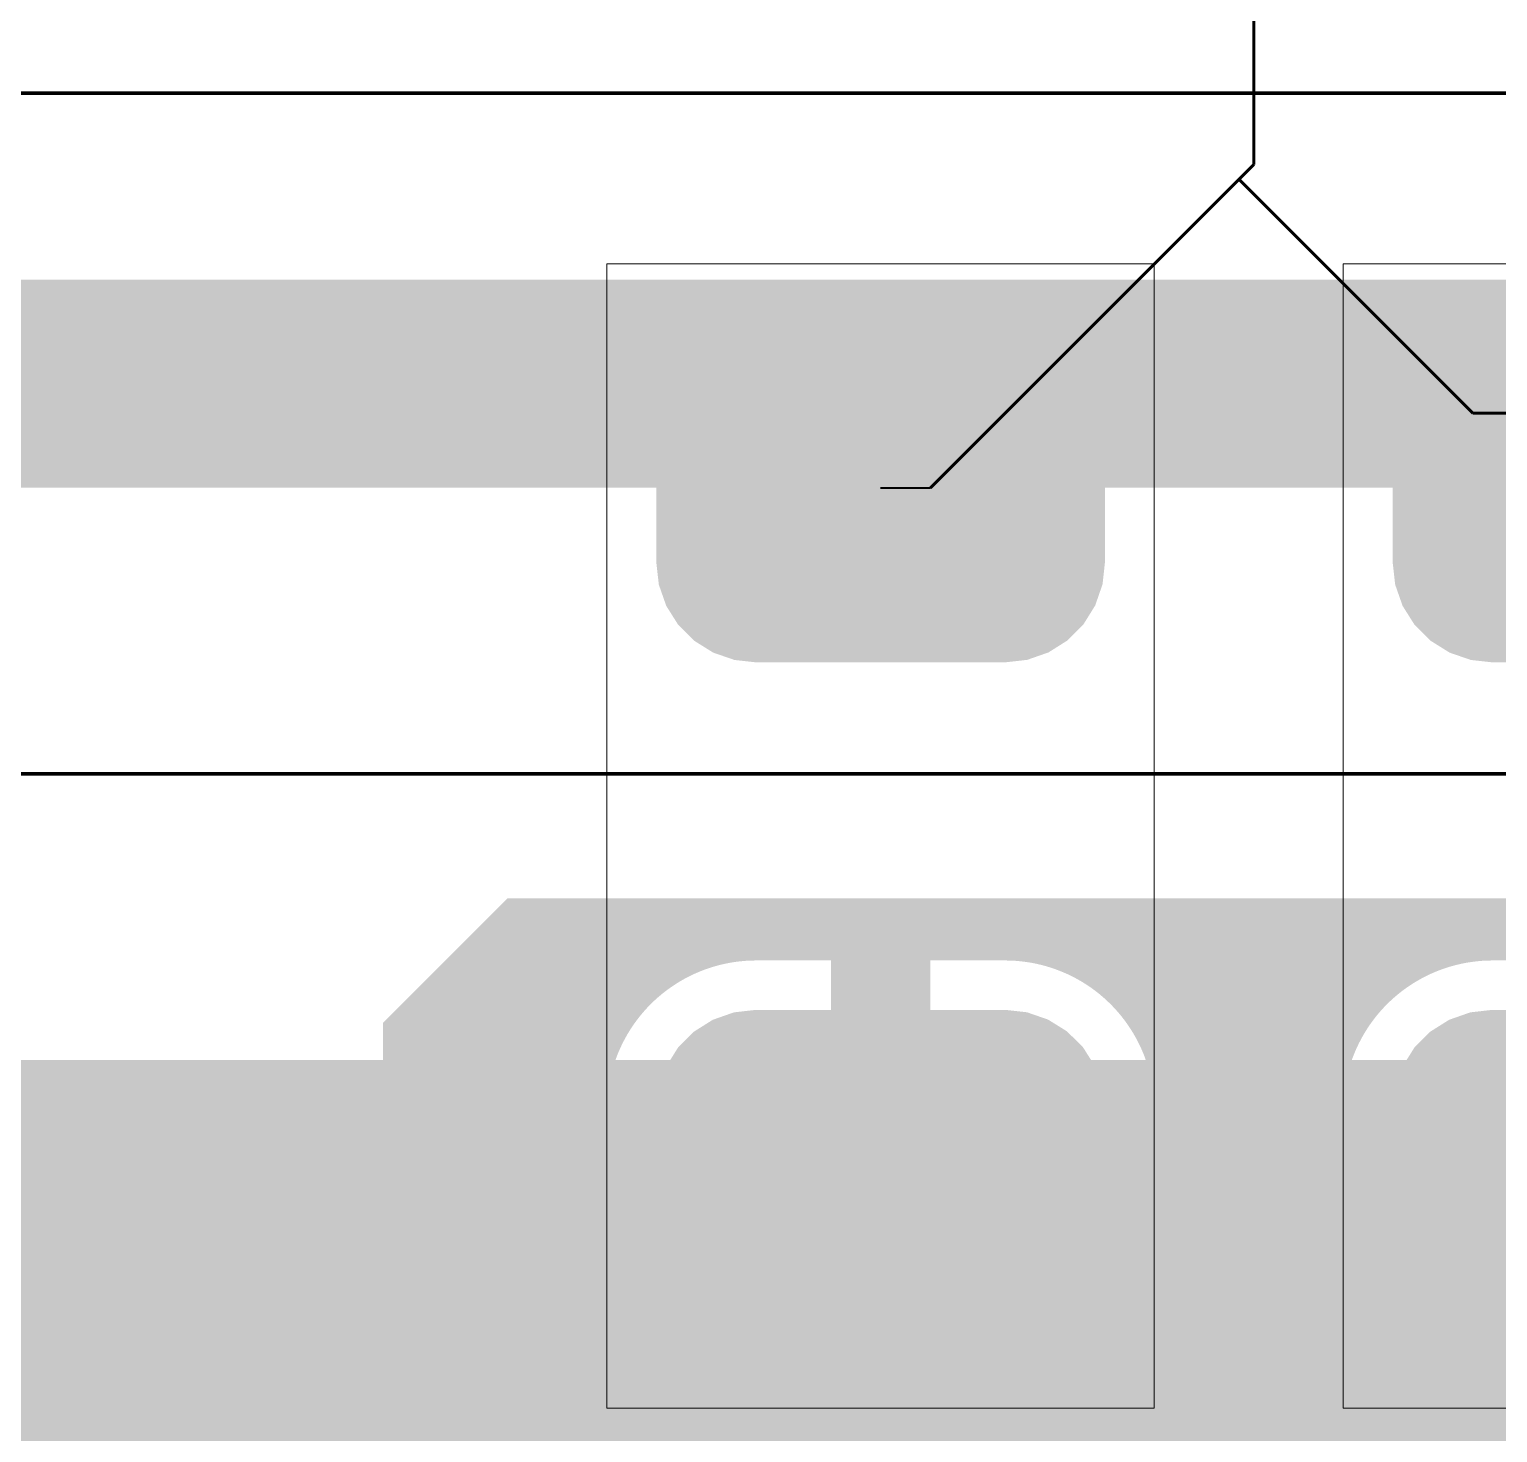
# Model space of a CAD drawing. Header units: millimetres. Extents: x 0 to 594, y 0 to 420.
# Drawn here: x 371.69 to 377.59, y 258.87 to 264.51 of the extents above; entities that cross this region are included whole.
import ezdxf

# ---------------------------------------------------------------- set-up
doc = ezdxf.new("R2010")
doc.units = ezdxf.units.MM
for name, pattern in [('K5LT32775', [0]), ('K5LT32778', [0]), ('K5LT32779', [0]), ('K5LT32782', [0]), ('K5LT32787', [0])]:
    doc.linetypes.add(name, pattern=pattern)

# ---------------------------------------------------------------- blocks, each defined once
blk = doc.blocks.new('U903')
at = {"true_color": 0x00ff00}
for points in [[(374.4623, 260.4251), (374.5328, 260.4542), (375.6912, 260.4542), (375.7601, 260.4251)], [(374.5328, 260.4542), (374.5344, 260.4548), (375.6865, 260.4548), (375.6912, 260.4542)], [(374.5344, 260.4548), (374.6116, 260.4649), (375.6116, 260.4649), (375.6865, 260.4548)], [(374.399, 260.3762), (374.4004, 260.3779), (375.8224, 260.3779), (375.8246, 260.3762)], [(374.4004, 260.3779), (374.4607, 260.4239), (375.763, 260.4239), (375.8224, 260.3779)], [(374.4607, 260.4239), (374.4623, 260.4251), (375.7601, 260.4251), (375.763, 260.4239)], [(374.3526, 260.3163), (374.399, 260.3762), (375.8246, 260.3762), (375.8702, 260.3163)], [(374.3224, 260.2445), (374.3517, 260.3142), (375.8718, 260.3142), (375.9005, 260.2445)], [(374.3517, 260.3142), (374.3526, 260.3163), (375.8702, 260.3163), (375.8718, 260.3142)], [(374.3116, 260.1649), (374.3221, 260.2422), (375.9015, 260.2422), (375.9116, 260.1649)], [(374.3221, 260.2422), (374.3224, 260.2445), (375.9005, 260.2445), (375.9015, 260.2422)], [(374.3116, 259.5649), (374.3116, 260.1649), (375.9116, 260.1649), (375.9116, 259.5649)], [(374.3217, 259.4877), (374.3116, 259.5649), (375.9116, 259.5649), (375.9012, 259.4877)], [(374.3227, 259.4853), (374.3217, 259.4877), (375.9012, 259.4877), (375.9009, 259.4853)], [(374.3514, 259.4156), (374.3227, 259.4853), (375.9009, 259.4853), (375.8715, 259.4156)], [(374.353, 259.4135), (374.3514, 259.4156), (375.8715, 259.4156), (375.8706, 259.4135)], [(374.3986, 259.3537), (374.353, 259.4135), (375.8706, 259.4135), (375.8242, 259.3537)], [(374.4009, 259.3519), (374.3986, 259.3537), (375.8242, 259.3537), (375.8229, 259.3519)], [(374.4602, 259.3059), (374.4009, 259.3519), (375.8229, 259.3519), (375.7625, 259.3059)], [(374.4631, 259.3047), (374.4602, 259.3059), (375.7625, 259.3059), (375.7609, 259.3047)], [(374.532, 259.2757), (374.4631, 259.3047), (375.7609, 259.3047), (375.6904, 259.2757)], [(374.5367, 259.275), (374.532, 259.2757), (375.6904, 259.2757), (375.6889, 259.275)], [(374.6116, 259.2649), (374.5367, 259.275), (375.6889, 259.275), (375.6116, 259.2649)]]:
    blk.add_hatch(color=3, dxfattribs=at).paths.add_polyline_path(points)
blk = doc.blocks.new('U904')
at = {"true_color": 0x00ff00}
for points in [[(374.4004, 263.1779), (374.4607, 263.2239), (375.763, 263.2239), (375.8224, 263.1779)], [(374.4607, 263.2239), (374.4623, 263.2251), (375.7601, 263.2251), (375.763, 263.2239)], [(374.4623, 263.2251), (374.5328, 263.2542), (375.6912, 263.2542), (375.7601, 263.2251)], [(374.5328, 263.2542), (374.5344, 263.2548), (375.6865, 263.2548), (375.6912, 263.2542)], [(374.5344, 263.2548), (374.6116, 263.2649), (375.6116, 263.2649), (375.6865, 263.2548)], [(374.3526, 263.1163), (374.399, 263.1762), (375.8246, 263.1762), (375.8702, 263.1163)], [(374.399, 263.1762), (374.4004, 263.1779), (375.8224, 263.1779), (375.8246, 263.1762)], [(374.3224, 263.0445), (374.3517, 263.1142), (375.8718, 263.1142), (375.9005, 263.0445)], [(374.3517, 263.1142), (374.3526, 263.1163), (375.8702, 263.1163), (375.8718, 263.1142)], [(374.3116, 262.9649), (374.3221, 263.0422), (375.9015, 263.0422), (375.9116, 262.9649)], [(374.3221, 263.0422), (374.3224, 263.0445), (375.9005, 263.0445), (375.9015, 263.0422)], [(374.3116, 262.3649), (374.3116, 262.9649), (375.9116, 262.9649), (375.9116, 262.3649)], [(374.3217, 262.2877), (374.3116, 262.3649), (375.9116, 262.3649), (375.9012, 262.2877)], [(374.3227, 262.2853), (374.3217, 262.2877), (375.9012, 262.2877), (375.9009, 262.2853)], [(374.3514, 262.2156), (374.3227, 262.2853), (375.9009, 262.2853), (375.8715, 262.2156)], [(374.353, 262.2135), (374.3514, 262.2156), (375.8715, 262.2156), (375.8706, 262.2135)], [(374.3986, 262.1537), (374.353, 262.2135), (375.8706, 262.2135), (375.8242, 262.1537)], [(374.4009, 262.1519), (374.3986, 262.1537), (375.8242, 262.1537), (375.8229, 262.1519)], [(374.4602, 262.1059), (374.4009, 262.1519), (375.8229, 262.1519), (375.7625, 262.1059)], [(374.4631, 262.1047), (374.4602, 262.1059), (375.7625, 262.1059), (375.7609, 262.1047)], [(374.532, 262.0757), (374.4631, 262.1047), (375.7609, 262.1047), (375.6904, 262.0757)], [(374.5367, 262.075), (374.532, 262.0757), (375.6904, 262.0757), (375.6889, 262.075)], [(374.6116, 262.0649), (374.5367, 262.075), (375.6889, 262.075), (375.6116, 262.0649)]]:
    blk.add_hatch(color=3, dxfattribs=at).paths.add_polyline_path(points)
blk = doc.blocks.new('U905')
at = {"true_color": 0x00ff00}
for points in [[(377.422, 260.4251), (377.4925, 260.4542), (378.6509, 260.4542), (378.7198, 260.4251)], [(377.4925, 260.4542), (377.4941, 260.4548), (378.6462, 260.4548), (378.6509, 260.4542)], [(377.4941, 260.4548), (377.5713, 260.4649), (378.5713, 260.4649), (378.6462, 260.4548)], [(377.3587, 260.3762), (377.3601, 260.3779), (378.7821, 260.3779), (378.7843, 260.3762)], [(377.3601, 260.3779), (377.4204, 260.4239), (378.7227, 260.4239), (378.7821, 260.3779)], [(377.4204, 260.4239), (377.422, 260.4251), (378.7198, 260.4251), (378.7227, 260.4239)], [(377.3123, 260.3163), (377.3587, 260.3762), (378.7843, 260.3762), (378.8299, 260.3163)], [(377.2821, 260.2445), (377.3114, 260.3142), (378.8315, 260.3142), (378.8602, 260.2445)], [(377.3114, 260.3142), (377.3123, 260.3163), (378.8299, 260.3163), (378.8315, 260.3142)], [(377.2713, 260.1649), (377.2818, 260.2422), (378.8612, 260.2422), (378.8713, 260.1649)], [(377.2818, 260.2422), (377.2821, 260.2445), (378.8602, 260.2445), (378.8612, 260.2422)], [(377.2713, 259.5649), (377.2713, 260.1649), (378.8713, 260.1649), (378.8713, 259.5649)], [(377.2814, 259.4877), (377.2713, 259.5649), (378.8713, 259.5649), (378.8609, 259.4877)], [(377.2824, 259.4853), (377.2814, 259.4877), (378.8609, 259.4877), (378.8606, 259.4853)], [(377.3111, 259.4156), (377.2824, 259.4853), (378.8606, 259.4853), (378.8312, 259.4156)], [(377.3127, 259.4135), (377.3111, 259.4156), (378.8312, 259.4156), (378.8303, 259.4135)], [(377.3583, 259.3537), (377.3127, 259.4135), (378.8303, 259.4135), (378.7839, 259.3537)], [(377.3606, 259.3519), (377.3583, 259.3537), (378.7839, 259.3537), (378.7826, 259.3519)], [(377.4199, 259.3059), (377.3606, 259.3519), (378.7826, 259.3519), (378.7222, 259.3059)], [(377.4228, 259.3047), (377.4199, 259.3059), (378.7222, 259.3059), (378.7206, 259.3047)], [(377.4917, 259.2757), (377.4228, 259.3047), (378.7206, 259.3047), (378.6501, 259.2757)], [(377.4964, 259.275), (377.4917, 259.2757), (378.6501, 259.2757), (378.6486, 259.275)], [(377.5713, 259.2649), (377.4964, 259.275), (378.6486, 259.275), (378.5713, 259.2649)]]:
    blk.add_hatch(color=3, dxfattribs=at).paths.add_polyline_path(points)
blk = doc.blocks.new('U906')
at = {"true_color": 0x00ff00}
for points in [[(377.3601, 263.1779), (377.4204, 263.2239), (378.7227, 263.2239), (378.7821, 263.1779)], [(377.4204, 263.2239), (377.422, 263.2251), (378.7198, 263.2251), (378.7227, 263.2239)], [(377.422, 263.2251), (377.4925, 263.2542), (378.6509, 263.2542), (378.7198, 263.2251)], [(377.4925, 263.2542), (377.4941, 263.2548), (378.6462, 263.2548), (378.6509, 263.2542)], [(377.4941, 263.2548), (377.5713, 263.2649), (378.5713, 263.2649), (378.6462, 263.2548)], [(377.3123, 263.1163), (377.3587, 263.1762), (378.7843, 263.1762), (378.8299, 263.1163)], [(377.3587, 263.1762), (377.3601, 263.1779), (378.7821, 263.1779), (378.7843, 263.1762)], [(377.2821, 263.0445), (377.3114, 263.1142), (378.8315, 263.1142), (378.8602, 263.0445)], [(377.3114, 263.1142), (377.3123, 263.1163), (378.8299, 263.1163), (378.8315, 263.1142)], [(377.2713, 262.9649), (377.2818, 263.0422), (378.8612, 263.0422), (378.8713, 262.9649)], [(377.2818, 263.0422), (377.2821, 263.0445), (378.8602, 263.0445), (378.8612, 263.0422)], [(377.2713, 262.3649), (377.2713, 262.9649), (378.8713, 262.9649), (378.8713, 262.3649)], [(377.2814, 262.2877), (377.2713, 262.3649), (378.8713, 262.3649), (378.8609, 262.2877)], [(377.2824, 262.2853), (377.2814, 262.2877), (378.8609, 262.2877), (378.8606, 262.2853)], [(377.3111, 262.2156), (377.2824, 262.2853), (378.8606, 262.2853), (378.8312, 262.2156)], [(377.3127, 262.2135), (377.3111, 262.2156), (378.8312, 262.2156), (378.8303, 262.2135)], [(377.3583, 262.1537), (377.3127, 262.2135), (378.8303, 262.2135), (378.7839, 262.1537)], [(377.3606, 262.1519), (377.3583, 262.1537), (378.7839, 262.1537), (378.7826, 262.1519)], [(377.4199, 262.1059), (377.3606, 262.1519), (378.7826, 262.1519), (378.7222, 262.1059)], [(377.4228, 262.1047), (377.4199, 262.1059), (378.7222, 262.1059), (378.7206, 262.1047)], [(377.4917, 262.0757), (377.4228, 262.1047), (378.7206, 262.1047), (378.6501, 262.0757)], [(377.4964, 262.075), (377.4917, 262.0757), (378.6501, 262.0757), (378.6486, 262.075)], [(377.5713, 262.0649), (377.4964, 262.075), (378.6486, 262.075), (378.5713, 262.0649)]]:
    blk.add_hatch(color=3, dxfattribs=at).paths.add_polyline_path(points)
blk = doc.blocks.new('U1301')
at = {"true_color": 0xff0000}
for points in [[(374.4392, 260.5273), (374.522, 260.5564), (375.7006, 260.5564), (375.7847, 260.5273)], [(374.522, 260.5564), (374.5256, 260.5568), (375.6994, 260.5568), (375.7006, 260.5564)], [(374.5256, 260.5568), (374.6116, 260.5665), (375.6116, 260.5665), (375.6994, 260.5568)], [(374.3624, 260.4796), (374.4369, 260.5265), (375.786, 260.5265), (375.8612, 260.4796)], [(374.4369, 260.5265), (374.4392, 260.5273), (375.7847, 260.5273), (375.786, 260.5265)], [(374.2984, 260.4159), (374.3606, 260.4784), (375.8623, 260.4784), (375.9251, 260.4159)], [(374.3606, 260.4784), (374.3624, 260.4796), (375.8612, 260.4796), (375.8623, 260.4784)], [(374.2503, 260.3397), (374.297, 260.4145), (375.926, 260.4145), (375.9732, 260.3397)], [(374.297, 260.4145), (374.2984, 260.4159), (375.9251, 260.4159), (375.926, 260.4145)], [(374.2204, 260.2546), (374.2492, 260.338), (375.9738, 260.338), (376.0031, 260.2546)], [(374.2492, 260.338), (374.2503, 260.3397), (375.9732, 260.3397), (375.9738, 260.338)], [(374.21, 260.1649), (374.2197, 260.2527), (376.0033, 260.2527), (376.0132, 260.1649)], [(374.2197, 260.2527), (374.2204, 260.2546), (376.0031, 260.2546), (376.0033, 260.2527)], [(374.21, 259.5649), (374.21, 260.1649), (376.0132, 260.1649), (376.0132, 259.5649)], [(374.2199, 259.4771), (374.21, 259.5649), (376.0132, 259.5649), (376.0035, 259.4771)], [(374.2202, 259.4753), (374.2199, 259.4771), (376.0035, 259.4771), (376.0029, 259.4753)], [(374.2494, 259.3919), (374.2202, 259.4753), (376.0029, 259.4753), (375.974, 259.3919)], [(374.25, 259.3902), (374.2494, 259.3919), (375.974, 259.3919), (375.973, 259.3902)], [(374.2972, 259.3154), (374.25, 259.3902), (375.973, 259.3902), (375.9263, 259.3154)], [(374.2981, 259.3139), (374.2972, 259.3154), (375.9263, 259.3154), (375.9248, 259.3139)], [(374.3609, 259.2514), (374.2981, 259.3139), (375.9248, 259.3139), (375.8626, 259.2514)], [(374.3621, 259.2503), (374.3609, 259.2514), (375.8626, 259.2514), (375.8608, 259.2503)], [(374.4373, 259.2033), (374.3621, 259.2503), (375.8608, 259.2503), (375.7863, 259.2033)], [(374.4386, 259.2025), (374.4373, 259.2033), (375.7863, 259.2033), (375.7841, 259.2025)], [(374.5226, 259.1735), (374.4386, 259.2025), (375.7841, 259.2025), (375.7012, 259.1735)], [(374.5238, 259.173), (374.5226, 259.1735), (375.7012, 259.1735), (375.6976, 259.173)], [(374.6116, 259.1633), (374.5238, 259.173), (375.6976, 259.173), (375.6116, 259.1633)]]:
    blk.add_hatch(color=1, dxfattribs=at).paths.add_polyline_path(points)
blk = doc.blocks.new('U1302')
at = {"true_color": 0xff0000}
for points in [[(374.4392, 263.3273), (374.522, 263.3564), (375.7006, 263.3564), (375.7847, 263.3273)], [(374.522, 263.3564), (374.5256, 263.3568), (375.6994, 263.3568), (375.7006, 263.3564)], [(374.5256, 263.3568), (374.6116, 263.3665), (375.6116, 263.3665), (375.6994, 263.3568)], [(374.2984, 263.2159), (374.3606, 263.2784), (375.8623, 263.2784), (375.9251, 263.2159)], [(374.3606, 263.2784), (374.3624, 263.2796), (375.8612, 263.2796), (375.8623, 263.2784)], [(374.3624, 263.2796), (374.4369, 263.3265), (375.786, 263.3265), (375.8612, 263.2796)], [(374.4369, 263.3265), (374.4392, 263.3273), (375.7847, 263.3273), (375.786, 263.3265)], [(374.2503, 263.1397), (374.297, 263.2145), (375.926, 263.2145), (375.9732, 263.1397)], [(374.297, 263.2145), (374.2984, 263.2159), (375.9251, 263.2159), (375.926, 263.2145)], [(374.2204, 263.0546), (374.2492, 263.138), (375.9738, 263.138), (376.0031, 263.0546)], [(374.2492, 263.138), (374.2503, 263.1397), (375.9732, 263.1397), (375.9738, 263.138)], [(374.21, 262.9649), (374.2197, 263.0527), (376.0033, 263.0527), (376.0132, 262.9649)], [(374.2197, 263.0527), (374.2204, 263.0546), (376.0031, 263.0546), (376.0033, 263.0527)], [(374.21, 262.3649), (374.21, 262.9649), (376.0132, 262.9649), (376.0132, 262.3649)], [(374.2199, 262.2771), (374.21, 262.3649), (376.0132, 262.3649), (376.0035, 262.2771)], [(374.2202, 262.2753), (374.2199, 262.2771), (376.0035, 262.2771), (376.0029, 262.2753)], [(374.2494, 262.1919), (374.2202, 262.2753), (376.0029, 262.2753), (375.974, 262.1919)], [(374.25, 262.1902), (374.2494, 262.1919), (375.974, 262.1919), (375.973, 262.1902)], [(374.2972, 262.1154), (374.25, 262.1902), (375.973, 262.1902), (375.9263, 262.1154)], [(374.2981, 262.1139), (374.2972, 262.1154), (375.9263, 262.1154), (375.9248, 262.1139)], [(374.3609, 262.0514), (374.2981, 262.1139), (375.9248, 262.1139), (375.8626, 262.0514)], [(374.3621, 262.0503), (374.3609, 262.0514), (375.8626, 262.0514), (375.8608, 262.0503)], [(374.4373, 262.0033), (374.3621, 262.0503), (375.8608, 262.0503), (375.7863, 262.0033)], [(374.4386, 262.0025), (374.4373, 262.0033), (375.7863, 262.0033), (375.7841, 262.0025)], [(374.5226, 261.9735), (374.4386, 262.0025), (375.7841, 262.0025), (375.7012, 261.9735)], [(374.5238, 261.973), (374.5226, 261.9735), (375.7012, 261.9735), (375.6976, 261.973)], [(374.6116, 261.9633), (374.5238, 261.973), (375.6976, 261.973), (375.6116, 261.9633)]]:
    blk.add_hatch(color=1, dxfattribs=at).paths.add_polyline_path(points)
blk = doc.blocks.new('U1303')
at = {"true_color": 0xff0000}
for points in [[(377.3989, 260.5273), (377.4817, 260.5564), (378.6603, 260.5564), (378.7444, 260.5273)], [(377.4817, 260.5564), (377.4853, 260.5568), (378.6591, 260.5568), (378.6603, 260.5564)], [(377.4853, 260.5568), (377.5713, 260.5665), (378.5713, 260.5665), (378.6591, 260.5568)], [(377.3221, 260.4796), (377.3966, 260.5265), (378.7457, 260.5265), (378.8209, 260.4796)], [(377.3966, 260.5265), (377.3989, 260.5273), (378.7444, 260.5273), (378.7457, 260.5265)], [(377.2581, 260.4159), (377.3203, 260.4784), (378.822, 260.4784), (378.8848, 260.4159)], [(377.3203, 260.4784), (377.3221, 260.4796), (378.8209, 260.4796), (378.822, 260.4784)], [(377.21, 260.3397), (377.2567, 260.4145), (378.8857, 260.4145), (378.9329, 260.3397)], [(377.2567, 260.4145), (377.2581, 260.4159), (378.8848, 260.4159), (378.8857, 260.4145)], [(377.1801, 260.2546), (377.2089, 260.338), (378.9335, 260.338), (378.9628, 260.2546)], [(377.2089, 260.338), (377.21, 260.3397), (378.9329, 260.3397), (378.9335, 260.338)], [(377.1697, 260.1649), (377.1794, 260.2527), (378.963, 260.2527), (378.9729, 260.1649)], [(377.1794, 260.2527), (377.1801, 260.2546), (378.9628, 260.2546), (378.963, 260.2527)], [(377.1697, 259.5649), (377.1697, 260.1649), (378.9729, 260.1649), (378.9729, 259.5649)], [(377.1796, 259.4771), (377.1697, 259.5649), (378.9729, 259.5649), (378.9632, 259.4771)], [(377.1799, 259.4753), (377.1796, 259.4771), (378.9632, 259.4771), (378.9626, 259.4753)], [(377.2091, 259.3919), (377.1799, 259.4753), (378.9626, 259.4753), (378.9337, 259.3919)], [(377.2097, 259.3902), (377.2091, 259.3919), (378.9337, 259.3919), (378.9327, 259.3902)], [(377.2569, 259.3154), (377.2097, 259.3902), (378.9327, 259.3902), (378.886, 259.3154)], [(377.2578, 259.3139), (377.2569, 259.3154), (378.886, 259.3154), (378.8845, 259.3139)], [(377.3206, 259.2514), (377.2578, 259.3139), (378.8845, 259.3139), (378.8223, 259.2514)], [(377.3218, 259.2503), (377.3206, 259.2514), (378.8223, 259.2514), (378.8205, 259.2503)], [(377.397, 259.2033), (377.3218, 259.2503), (378.8205, 259.2503), (378.746, 259.2033)], [(377.3983, 259.2025), (377.397, 259.2033), (378.746, 259.2033), (378.7438, 259.2025)], [(377.4823, 259.1735), (377.3983, 259.2025), (378.7438, 259.2025), (378.6609, 259.1735)], [(377.4835, 259.173), (377.4823, 259.1735), (378.6609, 259.1735), (378.6573, 259.173)], [(377.5713, 259.1633), (377.4835, 259.173), (378.6573, 259.173), (378.5713, 259.1633)]]:
    blk.add_hatch(color=1, dxfattribs=at).paths.add_polyline_path(points)
blk = doc.blocks.new('U1304')
at = {"true_color": 0xff0000}
for points in [[(377.3989, 263.3273), (377.4817, 263.3564), (378.6603, 263.3564), (378.7444, 263.3273)], [(377.4817, 263.3564), (377.4853, 263.3568), (378.6591, 263.3568), (378.6603, 263.3564)], [(377.4853, 263.3568), (377.5713, 263.3665), (378.5713, 263.3665), (378.6591, 263.3568)], [(377.2581, 263.2159), (377.3203, 263.2784), (378.822, 263.2784), (378.8848, 263.2159)], [(377.3203, 263.2784), (377.3221, 263.2796), (378.8209, 263.2796), (378.822, 263.2784)], [(377.3221, 263.2796), (377.3966, 263.3265), (378.7457, 263.3265), (378.8209, 263.2796)], [(377.3966, 263.3265), (377.3989, 263.3273), (378.7444, 263.3273), (378.7457, 263.3265)], [(377.21, 263.1397), (377.2567, 263.2145), (378.8857, 263.2145), (378.9329, 263.1397)], [(377.2567, 263.2145), (377.2581, 263.2159), (378.8848, 263.2159), (378.8857, 263.2145)], [(377.1801, 263.0546), (377.2089, 263.138), (378.9335, 263.138), (378.9628, 263.0546)], [(377.2089, 263.138), (377.21, 263.1397), (378.9329, 263.1397), (378.9335, 263.138)], [(377.1697, 262.9649), (377.1794, 263.0527), (378.963, 263.0527), (378.9729, 262.9649)], [(377.1794, 263.0527), (377.1801, 263.0546), (378.9628, 263.0546), (378.963, 263.0527)], [(377.1697, 262.3649), (377.1697, 262.9649), (378.9729, 262.9649), (378.9729, 262.3649)], [(377.1796, 262.2771), (377.1697, 262.3649), (378.9729, 262.3649), (378.9632, 262.2771)], [(377.1799, 262.2753), (377.1796, 262.2771), (378.9632, 262.2771), (378.9626, 262.2753)], [(377.2091, 262.1919), (377.1799, 262.2753), (378.9626, 262.2753), (378.9337, 262.1919)], [(377.2097, 262.1902), (377.2091, 262.1919), (378.9337, 262.1919), (378.9327, 262.1902)], [(377.2569, 262.1154), (377.2097, 262.1902), (378.9327, 262.1902), (378.886, 262.1154)], [(377.2578, 262.1139), (377.2569, 262.1154), (378.886, 262.1154), (378.8845, 262.1139)], [(377.3206, 262.0514), (377.2578, 262.1139), (378.8845, 262.1139), (378.8223, 262.0514)], [(377.3218, 262.0503), (377.3206, 262.0514), (378.8223, 262.0514), (378.8205, 262.0503)], [(377.397, 262.0033), (377.3218, 262.0503), (378.8205, 262.0503), (378.746, 262.0033)], [(377.3983, 262.0025), (377.397, 262.0033), (378.746, 262.0033), (378.7438, 262.0025)], [(377.4823, 261.9735), (377.3983, 262.0025), (378.7438, 262.0025), (378.6609, 261.9735)], [(377.4835, 261.973), (377.4823, 261.9735), (378.6609, 261.9735), (378.6573, 261.973)], [(377.5713, 261.9633), (377.4835, 261.973), (378.6573, 261.973), (378.5713, 261.9633)]]:
    blk.add_hatch(color=1, dxfattribs=at).paths.add_polyline_path(points)

msp = doc.modelspace()

# ---------------------------------------------------------------- hatches: boundary and pattern name
for points in [[(363.028, 262.665), (363.8648, 263.5018), (391.5639, 263.5018), (392.4007, 262.665)], [(363.5782, 257.605), (366.338, 260.3648), (389.3852, 260.3648), (392.145, 257.605)]]:
    msp.add_hatch(color=7).paths.add_polyline_path(points)
at = {"true_color": 0x00ff00}
for points in [[(373.3617, 260.765), (373.6116, 261.0149), (380.1116, 261.0149), (380.3615, 260.765)], [(373.6116, 261.0149), (373.6116, 261.0149), (380.1116, 261.0149)], [(373.3239, 260.7272), (373.331, 260.7343), (374.4221, 260.7343), (374.4019, 260.7272)], [(373.331, 260.7343), (373.3374, 260.7407), (374.4425, 260.7407), (374.4221, 260.7343)], [(373.3374, 260.7407), (373.3431, 260.7464), (374.4632, 260.7464), (374.4425, 260.7407)], [(373.3431, 260.7464), (373.348, 260.7513), (374.484, 260.7513), (374.4632, 260.7464)], [(373.348, 260.7513), (373.3522, 260.7555), (374.5051, 260.7555), (374.484, 260.7513)], [(373.3522, 260.7555), (373.3556, 260.7589), (374.5262, 260.7589), (374.5051, 260.7555)], [(373.3556, 260.7589), (373.3583, 260.7616), (374.5475, 260.7616), (374.5262, 260.7589)], [(373.3583, 260.7616), (373.3602, 260.7635), (374.5688, 260.7635), (374.5475, 260.7616)], [(373.3602, 260.7635), (373.3613, 260.7646), (374.5902, 260.7646), (374.5688, 260.7635)], [(373.3613, 260.7646), (373.3617, 260.765), (374.6116, 260.765), (374.5902, 260.7646)], [(374.9116, 260.065), (374.9116, 260.765), (375.3116, 260.765), (375.3116, 260.065)], [(375.633, 260.7646), (375.6116, 260.765), (377.5713, 260.765), (377.5499, 260.7646)], [(375.6544, 260.7635), (375.633, 260.7646), (377.5499, 260.7646), (377.5285, 260.7635)], [(375.6757, 260.7616), (375.6544, 260.7635), (377.5285, 260.7635), (377.5082, 260.7616)], [(375.6765, 260.7615), (375.6757, 260.7616), (377.5082, 260.7616), (377.5071, 260.7615)], [(375.697, 260.7589), (375.6765, 260.7615), (377.5071, 260.7615), (377.4859, 260.7589)], [(375.7181, 260.7555), (375.697, 260.7589), (377.4859, 260.7589), (377.4647, 260.7555)], [(375.7392, 260.7513), (375.7181, 260.7555), (377.4647, 260.7555), (377.4437, 260.7513)], [(375.76, 260.7464), (375.7392, 260.7513), (377.4437, 260.7513), (377.4229, 260.7464)], [(375.7807, 260.7407), (375.76, 260.7464), (377.4229, 260.7464), (377.4022, 260.7407)], [(375.8011, 260.7343), (375.7807, 260.7407), (377.4022, 260.7407), (377.3818, 260.7343)], [(375.8213, 260.7272), (375.8011, 260.7343), (377.3818, 260.7343), (377.3616, 260.7272)], [(373.2664, 260.6697), (373.2777, 260.681), (374.3054, 260.681), (374.2872, 260.6697)], [(373.2777, 260.681), (373.2883, 260.6916), (374.324, 260.6916), (374.3054, 260.681)], [(373.2883, 260.6916), (373.2982, 260.7015), (374.343, 260.7015), (374.324, 260.6916)], [(373.2982, 260.7015), (373.3075, 260.7108), (374.3623, 260.7108), (374.343, 260.7015)], [(373.3075, 260.7108), (373.316, 260.7193), (374.382, 260.7193), (374.3623, 260.7108)], [(373.316, 260.7193), (373.3239, 260.7272), (374.4019, 260.7272), (374.382, 260.7193)], [(375.8412, 260.7193), (375.8213, 260.7272), (377.3616, 260.7272), (377.3416, 260.7193)], [(375.8609, 260.7108), (375.8412, 260.7193), (377.3416, 260.7193), (377.322, 260.7108)], [(375.8802, 260.7015), (375.8609, 260.7108), (377.322, 260.7108), (377.3027, 260.7015)], [(375.8992, 260.6916), (375.8802, 260.7015), (377.3027, 260.7015), (377.2837, 260.6916)], [(375.9178, 260.681), (375.8992, 260.6916), (377.2837, 260.6916), (377.2651, 260.681)], [(375.936, 260.6697), (375.9178, 260.681), (377.2651, 260.681), (377.2469, 260.6697)], [(373.2008, 260.6041), (373.2151, 260.6184), (374.2186, 260.6184), (374.2027, 260.6041)], [(373.2151, 260.6184), (373.2289, 260.6322), (374.2351, 260.6322), (374.2186, 260.6184)], [(373.2289, 260.6322), (373.242, 260.6453), (374.252, 260.6453), (374.2351, 260.6322)], [(373.242, 260.6453), (373.2545, 260.6578), (374.2693, 260.6578), (374.252, 260.6453)], [(373.2545, 260.6578), (373.2664, 260.6697), (374.2872, 260.6697), (374.2693, 260.6578)], [(375.9539, 260.6578), (375.936, 260.6697), (377.2469, 260.6697), (377.2291, 260.6578)], [(375.9712, 260.6453), (375.9539, 260.6578), (377.2291, 260.6578), (377.2117, 260.6453)], [(375.9881, 260.6322), (375.9712, 260.6453), (377.2117, 260.6453), (377.1948, 260.6322)], [(376.0046, 260.6184), (375.9881, 260.6322), (377.1948, 260.6322), (377.1783, 260.6184)], [(376.0205, 260.6041), (376.0046, 260.6184), (377.1783, 260.6184), (377.1624, 260.6041)], [(373.1381, 260.5414), (373.1546, 260.5579), (374.1581, 260.5579), (374.1443, 260.5414)], [(373.1546, 260.5579), (373.1705, 260.5738), (374.1724, 260.5738), (374.1581, 260.5579)], [(373.1705, 260.5738), (373.1859, 260.5892), (374.1873, 260.5892), (374.1724, 260.5738)], [(373.1859, 260.5892), (373.2008, 260.6041), (374.2027, 260.6041), (374.1873, 260.5892)], [(376.0359, 260.5892), (376.0205, 260.6041), (377.1624, 260.6041), (377.147, 260.5892)], [(376.0508, 260.5738), (376.0359, 260.5892), (377.147, 260.5892), (377.1321, 260.5738)], [(376.0651, 260.5579), (376.0508, 260.5738), (377.1321, 260.5738), (377.1178, 260.5579)], [(376.0789, 260.5414), (376.0651, 260.5579), (377.1178, 260.5579), (377.104, 260.5414)], [(373.1116, 260.5149), (373.1212, 260.5245), (374.1312, 260.5245), (374.1243, 260.5149)], [(373.1116, 260.5072), (373.1116, 260.5149), (374.1243, 260.5149), (374.1187, 260.5072)], [(373.1116, 260.4893), (373.1116, 260.5072), (374.1187, 260.5072), (374.1068, 260.4893)], [(373.1212, 260.5245), (373.1381, 260.5414), (374.1443, 260.5414), (374.1312, 260.5245)], [(376.092, 260.5245), (376.0789, 260.5414), (377.104, 260.5414), (377.0909, 260.5245)], [(376.1045, 260.5072), (376.092, 260.5245), (377.0909, 260.5245), (377.0785, 260.5072)], [(376.1046, 260.5071), (376.1045, 260.5072), (377.0785, 260.5072), (377.0784, 260.5071)], [(376.1164, 260.4893), (376.1046, 260.5071), (377.0784, 260.5071), (377.0665, 260.4893)], [(373.1116, 260.4711), (373.1116, 260.4893), (374.1068, 260.4893), (374.0955, 260.4711)], [(373.1116, 260.4525), (373.1116, 260.4711), (374.0955, 260.4711), (374.0849, 260.4525)], [(373.1116, 260.4335), (373.1116, 260.4525), (374.0849, 260.4525), (374.075, 260.4335)], [(376.1277, 260.4711), (376.1164, 260.4893), (377.0665, 260.4893), (377.0552, 260.4711)], [(376.1383, 260.4525), (376.1277, 260.4711), (377.0552, 260.4711), (377.0446, 260.4525)], [(376.1482, 260.4335), (376.1383, 260.4525), (377.0446, 260.4525), (377.0347, 260.4335)], [(373.1116, 260.4142), (373.1116, 260.4335), (374.075, 260.4335), (374.0657, 260.4142)], [(373.1116, 260.3946), (373.1116, 260.4142), (374.0657, 260.4142), (374.0572, 260.3946)], [(373.1116, 260.3746), (373.1116, 260.3946), (374.0572, 260.3946), (374.0493, 260.3746)], [(376.1575, 260.4142), (376.1482, 260.4335), (377.0347, 260.4335), (377.0254, 260.4142)], [(376.166, 260.3946), (376.1575, 260.4142), (377.0254, 260.4142), (377.017, 260.3946)], [(376.1661, 260.3945), (376.166, 260.3946), (377.017, 260.3946), (377.0169, 260.3945)], [(376.1739, 260.3746), (376.1661, 260.3945), (377.0169, 260.3945), (377.009, 260.3746)], [(373.1116, 260.3544), (373.1116, 260.3746), (374.0493, 260.3746), (374.0422, 260.3544)], [(373.1116, 260.334), (373.1116, 260.3544), (374.0422, 260.3544), (374.0358, 260.334)], [(373.1116, 260.3133), (373.1116, 260.334), (374.0358, 260.334), (374.0301, 260.3133)], [(376.181, 260.3544), (376.1739, 260.3746), (377.009, 260.3746), (377.0019, 260.3544)], [(376.1874, 260.334), (376.181, 260.3544), (377.0019, 260.3544), (376.9955, 260.334)], [(376.1931, 260.3133), (376.1874, 260.334), (376.9955, 260.334), (376.9898, 260.3133)], [(373.1116, 260.2925), (373.1116, 260.3133), (374.0301, 260.3133), (374.0252, 260.2925)], [(373.1116, 260.2715), (373.1116, 260.2925), (374.0252, 260.2925), (374.0211, 260.2715)], [(373.1116, 260.2503), (373.1116, 260.2715), (374.0211, 260.2715), (374.0176, 260.2503)], [(376.198, 260.2925), (376.1931, 260.3133), (376.9898, 260.3133), (376.9849, 260.2925)], [(376.2021, 260.2715), (376.198, 260.2925), (376.9849, 260.2925), (376.9807, 260.2715)], [(376.2056, 260.2503), (376.2021, 260.2715), (376.9807, 260.2715), (376.9773, 260.2503)], [(373.1116, 260.229), (373.1116, 260.2503), (374.0176, 260.2503), (374.015, 260.229)], [(373.1116, 260.2077), (373.1116, 260.229), (374.015, 260.229), (374.013, 260.2077)], [(373.1116, 260.1863), (373.1116, 260.2077), (374.013, 260.2077), (374.0119, 260.1863)], [(376.2082, 260.229), (376.2056, 260.2503), (376.9773, 260.2503), (376.9746, 260.229)], [(376.2102, 260.2077), (376.2082, 260.229), (376.9746, 260.229), (376.9727, 260.2077)], [(376.2113, 260.1863), (376.2102, 260.2077), (376.9727, 260.2077), (376.9716, 260.1863)], [(373.1116, 260.1649), (373.1116, 260.1863), (374.0119, 260.1863), (374.0115, 260.1649)], [(373.1116, 260.065), (373.1116, 260.1649), (374.0115, 260.1649), (374.0115, 260.065)], [(376.2117, 260.1649), (376.2113, 260.1863), (376.9716, 260.1863), (376.9712, 260.1649)], [(376.2117, 260.065), (376.2117, 260.1649), (376.9712, 260.1649), (376.9712, 260.065)], [(373.1116, 260.0649), (373.1116, 260.065), (374.0115, 260.065), (374.9116, 260.0649)], [(373.1116, 259.6649), (373.1116, 260.0649), (380.8616, 260.0649), (380.8616, 259.6649)], [(374.9116, 260.0649), (374.9116, 260.065), (375.3116, 260.065), (376.2117, 260.0649)], [(376.2117, 260.0649), (376.2117, 260.065), (376.9712, 260.065), (377.8713, 260.0649)], [(373.1116, 259.5649), (373.1116, 259.6649), (374.0115, 259.6649), (374.0115, 259.5649)], [(374.9116, 258.9649), (374.9116, 259.6649), (375.3116, 259.6649), (375.3116, 258.9649)], [(376.2117, 259.5649), (376.2117, 259.6649), (376.9712, 259.6649), (376.9712, 259.5649)], [(373.1116, 259.5435), (373.1116, 259.5649), (374.0115, 259.5649), (374.0119, 259.5435)], [(376.2113, 259.5435), (376.2117, 259.5649), (376.9712, 259.5649), (376.9716, 259.5435)], [(373.1116, 259.5221), (373.1116, 259.5435), (374.0119, 259.5435), (374.013, 259.5221)], [(373.1116, 259.5008), (373.1116, 259.5221), (374.013, 259.5221), (374.015, 259.5008)], [(373.1116, 259.4795), (373.1116, 259.5008), (374.015, 259.5008), (374.0176, 259.4795)], [(376.2056, 259.4795), (376.2082, 259.5008), (376.9746, 259.5008), (376.9773, 259.4795)], [(376.2082, 259.5008), (376.2102, 259.5221), (376.9727, 259.5221), (376.9746, 259.5008)], [(376.2102, 259.5221), (376.2113, 259.5435), (376.9716, 259.5435), (376.9727, 259.5221)], [(373.1116, 259.4583), (373.1116, 259.4795), (374.0176, 259.4795), (374.0211, 259.4583)], [(373.1116, 259.4373), (373.1116, 259.4583), (374.0211, 259.4583), (374.0252, 259.4373)], [(373.1116, 259.4165), (373.1116, 259.4373), (374.0252, 259.4373), (374.0301, 259.4165)], [(376.1931, 259.4165), (376.198, 259.4373), (376.9849, 259.4373), (376.9898, 259.4165)], [(376.198, 259.4373), (376.2021, 259.4583), (376.9807, 259.4583), (376.9849, 259.4373)], [(376.2021, 259.4583), (376.2056, 259.4795), (376.9773, 259.4795), (376.9807, 259.4583)], [(373.1116, 259.3958), (373.1116, 259.4165), (374.0301, 259.4165), (374.0358, 259.3958)], [(373.1116, 259.3754), (373.1116, 259.3958), (374.0358, 259.3958), (374.0422, 259.3754)], [(373.1116, 259.3552), (373.1116, 259.3754), (374.0422, 259.3754), (374.0493, 259.3552)], [(376.1739, 259.3552), (376.181, 259.3754), (377.0019, 259.3754), (377.009, 259.3552)], [(376.181, 259.3754), (376.1874, 259.3958), (376.9955, 259.3958), (377.0019, 259.3754)], [(376.1874, 259.3958), (376.1931, 259.4165), (376.9898, 259.4165), (376.9955, 259.3958)], [(373.1116, 259.3352), (373.1116, 259.3552), (374.0493, 259.3552), (374.0572, 259.3352)], [(373.1116, 259.3156), (373.1116, 259.3352), (374.0572, 259.3352), (374.0657, 259.3156)], [(373.1116, 259.2963), (373.1116, 259.3156), (374.0657, 259.3156), (374.075, 259.2963)], [(376.1482, 259.2963), (376.1575, 259.3156), (377.0254, 259.3156), (377.0347, 259.2963)], [(376.1575, 259.3156), (376.166, 259.3352), (377.0169, 259.3352), (377.0254, 259.3156)], [(376.166, 259.3352), (376.1739, 259.3552), (377.009, 259.3552), (377.0169, 259.3352)], [(373.1116, 259.2773), (373.1116, 259.2963), (374.075, 259.2963), (374.0849, 259.2773)], [(373.1116, 259.2587), (373.1116, 259.2773), (374.0849, 259.2773), (374.0955, 259.2587)], [(373.1116, 259.2405), (373.1116, 259.2587), (374.0955, 259.2587), (374.1068, 259.2405)], [(376.1164, 259.2405), (376.1277, 259.2587), (377.0552, 259.2587), (377.0665, 259.2405)], [(376.1277, 259.2587), (376.1383, 259.2773), (377.0446, 259.2773), (377.0552, 259.2587)], [(376.1383, 259.2773), (376.1482, 259.2963), (377.0347, 259.2963), (377.0446, 259.2773)], [(373.1116, 259.2227), (373.1116, 259.2405), (374.1068, 259.2405), (374.1187, 259.2227)], [(373.1116, 259.2053), (373.1116, 259.2227), (374.1187, 259.2227), (374.1312, 259.2053)], [(373.1116, 259.1884), (373.1116, 259.2053), (374.1312, 259.2053), (374.1443, 259.1884)], [(376.0789, 259.1884), (376.092, 259.2053), (377.0909, 259.2053), (377.104, 259.1884)], [(376.092, 259.2053), (376.1045, 259.2227), (377.0784, 259.2227), (377.0909, 259.2053)], [(376.1045, 259.2227), (376.1164, 259.2405), (377.0665, 259.2405), (377.0784, 259.2227)], [(373.1116, 259.1719), (373.1116, 259.1884), (374.1443, 259.1884), (374.1581, 259.1719)], [(373.1116, 259.156), (373.1116, 259.1719), (374.1581, 259.1719), (374.1724, 259.156)], [(373.1116, 259.1406), (373.1116, 259.156), (374.1724, 259.156), (374.1873, 259.1406)], [(373.1116, 259.1257), (373.1116, 259.1406), (374.1873, 259.1406), (374.2027, 259.1257)], [(376.0205, 259.1257), (376.0359, 259.1406), (377.147, 259.1406), (377.1624, 259.1257)], [(376.0359, 259.1406), (376.0508, 259.156), (377.1321, 259.156), (377.147, 259.1406)], [(376.0508, 259.156), (376.0651, 259.1719), (377.1178, 259.1719), (377.1321, 259.156)], [(376.0651, 259.1719), (376.0789, 259.1884), (377.104, 259.1884), (377.1178, 259.1719)], [(373.1116, 259.1114), (373.1116, 259.1257), (374.2027, 259.1257), (374.2186, 259.1114)], [(373.1116, 259.0976), (373.1116, 259.1114), (374.2186, 259.1114), (374.2351, 259.0976)], [(373.1116, 259.0845), (373.1116, 259.0976), (374.2351, 259.0976), (374.252, 259.0845)], [(373.1116, 259.072), (373.1116, 259.0845), (374.252, 259.0845), (374.2693, 259.072)], [(375.9539, 259.072), (375.9712, 259.0845), (377.2117, 259.0845), (377.2291, 259.072)], [(375.9712, 259.0845), (375.9881, 259.0976), (377.1948, 259.0976), (377.2117, 259.0845)], [(375.9881, 259.0976), (376.0046, 259.1114), (377.1783, 259.1114), (377.1948, 259.0976)], [(376.0046, 259.1114), (376.0205, 259.1257), (377.1624, 259.1257), (377.1783, 259.1114)], [(373.1116, 259.0601), (373.1116, 259.072), (374.2693, 259.072), (374.2872, 259.0601)], [(373.1116, 259.0488), (373.1116, 259.0601), (374.2872, 259.0601), (374.3054, 259.0488)], [(373.1116, 259.0382), (373.1116, 259.0488), (374.3054, 259.0488), (374.324, 259.0382)], [(373.1116, 259.0283), (373.1116, 259.0382), (374.324, 259.0382), (374.343, 259.0283)], [(373.1116, 259.019), (373.1116, 259.0283), (374.343, 259.0283), (374.3623, 259.019)], [(375.8609, 259.019), (375.8802, 259.0283), (377.3027, 259.0283), (377.322, 259.019)], [(375.8802, 259.0283), (375.8992, 259.0382), (377.2837, 259.0382), (377.3027, 259.0283)], [(375.8992, 259.0382), (375.9178, 259.0488), (377.2651, 259.0488), (377.2837, 259.0382)], [(375.9178, 259.0488), (375.936, 259.0601), (377.2469, 259.0601), (377.2651, 259.0488)], [(375.936, 259.0601), (375.9539, 259.072), (377.2291, 259.072), (377.2469, 259.0601)], [(373.1116, 259.0105), (373.1116, 259.019), (374.3623, 259.019), (374.382, 259.0105)], [(373.1116, 259.0026), (373.1116, 259.0105), (374.382, 259.0105), (374.4019, 259.0026)], [(373.1116, 258.9955), (373.1116, 259.0026), (374.4019, 259.0026), (374.4221, 258.9955)], [(373.1116, 258.9891), (373.1116, 258.9955), (374.4221, 258.9955), (374.4425, 258.9891)], [(373.1116, 258.9834), (373.1116, 258.9891), (374.4425, 258.9891), (374.4632, 258.9834)], [(373.1116, 258.9785), (373.1116, 258.9834), (374.4632, 258.9834), (374.484, 258.9785)], [(373.1116, 258.9743), (373.1116, 258.9785), (374.484, 258.9785), (374.5051, 258.9743)], [(373.1116, 258.9709), (373.1116, 258.9743), (374.5051, 258.9743), (374.5262, 258.9709)], [(373.1116, 258.9682), (373.1116, 258.9709), (374.5262, 258.9709), (374.5475, 258.9682)], [(373.1116, 258.9663), (373.1116, 258.9682), (374.5475, 258.9682), (374.5688, 258.9663)], [(373.1116, 258.9652), (373.1116, 258.9663), (374.5688, 258.9663), (374.5902, 258.9652)], [(373.1116, 258.9648), (373.1116, 258.9652), (374.5902, 258.9652), (374.6116, 258.9648)], [(373.1116, 257.5149), (373.1116, 258.9648), (380.8616, 258.9648), (380.8616, 257.5149)], [(374.9116, 258.9648), (374.9116, 258.9649), (375.3116, 258.9649), (375.6116, 258.9648)], [(375.6116, 258.9648), (375.633, 258.9652), (377.5499, 258.9652), (377.5713, 258.9648)], [(375.633, 258.9652), (375.6544, 258.9663), (377.5285, 258.9663), (377.5499, 258.9652)], [(375.6544, 258.9663), (375.6757, 258.9682), (377.5071, 258.9682), (377.5285, 258.9663)], [(375.6757, 258.9682), (375.697, 258.9709), (377.4859, 258.9709), (377.5071, 258.9682)], [(375.697, 258.9709), (375.7181, 258.9743), (377.4647, 258.9743), (377.4859, 258.9709)], [(375.7181, 258.9743), (375.7392, 258.9785), (377.4437, 258.9785), (377.4647, 258.9743)], [(375.7392, 258.9785), (375.76, 258.9834), (377.4229, 258.9834), (377.4437, 258.9785)], [(375.76, 258.9834), (375.7807, 258.9891), (377.4022, 258.9891), (377.4229, 258.9834)], [(375.7807, 258.9891), (375.8011, 258.9955), (377.3818, 258.9955), (377.4022, 258.9891)], [(375.8011, 258.9955), (375.8213, 259.0026), (377.3616, 259.0026), (377.3818, 258.9955)], [(375.8213, 259.0026), (375.8412, 259.0105), (377.3416, 259.0105), (377.3616, 259.0026)], [(375.8412, 259.0105), (375.8609, 259.019), (377.322, 259.019), (377.3416, 259.0105)]]:
    msp.add_hatch(color=3, dxfattribs=at).paths.add_polyline_path(points)

# ---------------------------------------------------------------- linework, layer by layer
at = {"color": 3, "linetype": 'K5LT32782', "lineweight": 60, "true_color": 0x00ff00}
for points in [[(376.6116, 263.9649), (376.6116, 264.2149), (376.6116, 266.2649)], [(375.3116, 262.6649), (376.6116, 263.9649)], [(376.5518, 263.9051), (377.492, 262.9649)], [(377.492, 262.9649), (377.7713, 262.9649), (378.0713, 262.6649)]]:
    msp.add_lwpolyline(points, dxfattribs=at)
at = {"color": 7, "linetype": 'K5LT32778', "lineweight": 70}
msp.add_lwpolyline([(363.5541, 264.2519), (391.8746, 264.2519)], dxfattribs=at)
at = {"color": 5, "linetype": 'K5LT32775', "lineweight": 18, "true_color": 0x0000ff}
for points in [[(374.0116, 258.9649), (374.0116, 263.5649), (376.2116, 263.5649)], [(376.2116, 258.9649), (376.2116, 263.5649)], [(376.9713, 258.9649), (376.9713, 263.5649), (379.1713, 263.5649)], [(374.0116, 258.9649), (376.2116, 258.9649)], [(376.9713, 258.9649), (379.1713, 258.9649)]]:
    msp.add_lwpolyline(points, dxfattribs=at)
at = {"color": 3, "linetype": 'K5LT32787', "lineweight": 40, "true_color": 0x00ff00}
msp.add_lwpolyline([(375.1116, 262.6649), (375.3116, 262.6649)], dxfattribs=at)
at = {"color": 7, "linetype": 'K5LT32779', "lineweight": 158}
msp.add_lwpolyline([(365.8616, 261.5149), (389.8616, 261.5149)], dxfattribs=at)

# ---------------------------------------------------------------- block references
for name in ['U1302', 'U1304', 'U904', 'U906', 'U1301', 'U1303', 'U903', 'U905']:
    msp.add_blockref(name, (0, 0))

doc.saveas('drawing.dxf')
